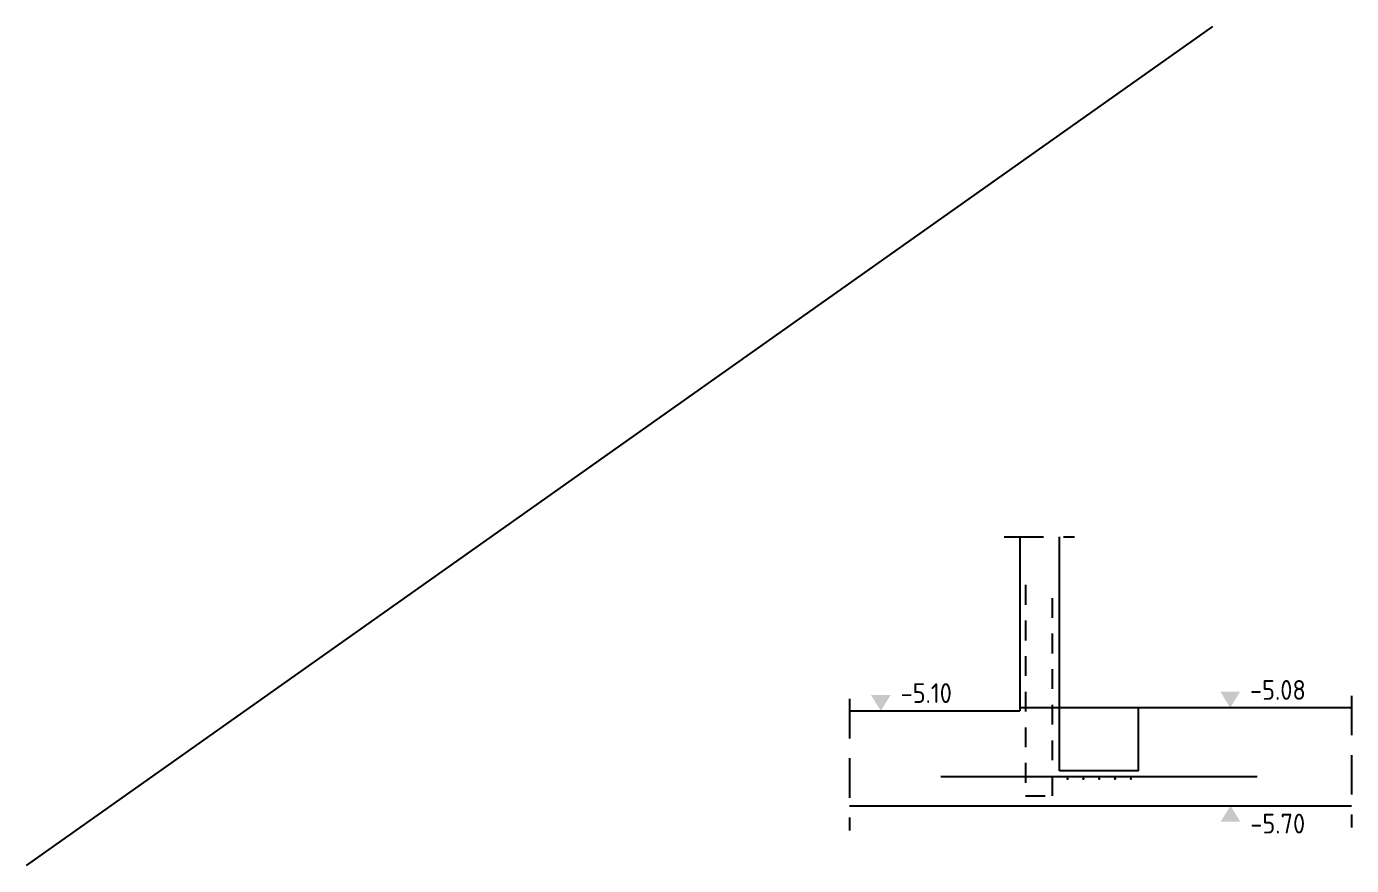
# Model space of a CAD drawing. Extents: x -28 to 85, y -37 to 54.
# Drawn here: x -10 to -1.62, y -7.07 to -1.77 of the extents above; entities that cross this region are included whole.
import ezdxf

# ---------------------------------------------------------------- set-up
doc = ezdxf.new("R2010")
doc.units = 0
doc.header["$LTSCALE"] = 0.5
for name, pattern in [('AUSGEZOGEN', [1000.01, 1000, 0.01]), ('DASHED', [0.75, 0.5, -0.25]), ('HIDDEN', [0.375, 0.25, -0.125])]:
    doc.linetypes.add(name, pattern=pattern)
for name, color, linetype in [('AFU', 7, 'Continuous'), ('BETON', 7, 'Continuous'), ('koten', 7, 'Continuous'), ('OBJEKT', 7, 'Continuous'), ('RAHMEN', 7, 'Continuous'), ('RND', 7, 'Continuous'), ('SFP_Hilfe', 7, 'Continuous')]:
    doc.layers.add(name, color=color, linetype=linetype)
doc.layers.add('NOPLOT', color=7, linetype='Continuous', plot=False)
doc.styles.add('txt', font='isocp.shx')
doc.linetypes.add('AFU_50K', pattern='A,0.15,["/",Standard,S=0.2,R=0,X=-0.01,Y=-0.1],0.07,["/",Standard,S=0.2,R=0,X=-0.01,Y=-0.1],0.15', length=0.37)

# ---------------------------------------------------------------- blocks, each defined once
blk = doc.blocks.new('okrd_o')
at = {"layer": 'koten', "color": 7, "linetype": 'Continuous'}
blk.add_solid([(-0.125, 0.202), (0.125, 0.202), (0, 0)], dxfattribs=at)
at = {"layer": 'koten', "style": 'txt'}
blk.add_attdef('OKRD', (0.25, 0.1), '', height=0.25, dxfattribs=at)
blk = doc.blocks.new('okrd_u')
at = {"layer": 'koten', "color": 7, "linetype": 'Continuous'}
blk.add_solid([(-0.125, -0.202), (0.125, -0.202), (0, 0)], dxfattribs=at)
at = {"layer": 'koten', "style": 'txt'}
blk.add_attdef('OKRD', (0.25, -0.35), '', height=0.25, dxfattribs=at)
blk = doc.blocks.new('DINA0')
at = {"layer": 'NOPLOT', "color": 191, "linetype": 'AUSGEZOGEN'}
blk.add_line((-20, -14.146), (-5, -3.537), dxfattribs=at)

msp = doc.modelspace()

# ---------------------------------------------------------------- linework, layer by layer
at = {"layer": 'AFU', "color": 8, "linetype": 'AFU_50K'}
msp.add_line((-3.47061, -6.07561), (-3.72061, -6.07561), dxfattribs=at)
at = {"layer": 'BETON', "color": 6, "linetype": 'AUSGEZOGEN'}
for p, q in [((-3.72061, -4.99561), (-3.72061, -6.09561)), ((-3.47061, -6.47561), (-3.47061, -4.99561)), ((-4.79827, -6.09561), (-3.72061, -6.09561)), ((-2.97061, -6.47561), (-2.97061, -6.07561)), ((-1.62409, -6.07561), (-2.97061, -6.07561)), ((-2.97061, -6.47561), (-3.47061, -6.47561)), ((-4.79827, -6.69561), (-1.62409, -6.69561))]:
    msp.add_line(p, q, dxfattribs=at)
at = {"layer": 'OBJEKT', "color": 7, "linetype": 'AUSGEZOGEN'}
msp.add_line((-2.97061, -6.07561), (-3.47061, -6.07561), dxfattribs=at)
at = {"layer": 'RND', "color": 1, "linetype": 'HIDDEN'}
msp.add_lwpolyline([(-3.68503, -5.29955), (-3.68503, -6.63185), (-3.51503, -6.63185), (-3.51503, -5.29955)], dxfattribs=at)
at = {"layer": 'RND', "color": 1, "linetype": 'AUSGEZOGEN'}
msp.add_lwpolyline([(-4.22061, -6.51061), (-2.22061, -6.51061)], dxfattribs=at)
at = {"layer": 'RND', "color": 7, "linetype": 'AUSGEZOGEN', "const_width": 0.008}
for points in [[(-3.42285, -6.52444, 1), (-3.41485, -6.52444, 1)], [(-3.32285, -6.52444, 1), (-3.31485, -6.52444, 1)], [(-3.22285, -6.52444, 1), (-3.21485, -6.52444, 1)], [(-3.12285, -6.52444, 1), (-3.11485, -6.52444, 1)], [(-3.02285, -6.52444, 1), (-3.01485, -6.52444, 1)]]:
    msp.add_lwpolyline(points, format="xyb", close=True, dxfattribs=at)
at = {"layer": 'SFP_Hilfe', "color": 102, "linetype": 'DASHED'}
for p, q in [((-3.82061, -4.99561), (-3.37486, -4.99561)), ((-4.79827, -6.02006), (-4.79827, -6.85246)), ((-1.62409, -6.00006), (-1.62409, -6.83246))]:
    msp.add_line(p, q, dxfattribs=at)

# ---------------------------------------------------------------- block references
at = {"layer": 'koten', "color": 7, "linetype": 'AUSGEZOGEN', "xscale": 0.5, "yscale": 0.5, "zscale": 0.5}
for name, p, values in [('okrd_o', (-4.59957, -6.09561), {'OKRD': '-5.10'}), ('okrd_u', (-2.38894, -6.69561), {'OKRD': '-5.70'})]:
    msp.add_blockref(name, p, dxfattribs=at).add_auto_attribs(values)
at = {"layer": 'koten', "color": 7, "linetype": 'DASHED', "xscale": 0.5, "yscale": 0.5, "zscale": 0.5}
msp.add_blockref('okrd_o', (-2.39085, -6.07561), dxfattribs=at).add_auto_attribs({'OKRD': '-5.08'})
at = {"layer": 'RAHMEN', "color": 7, "linetype": 'AUSGEZOGEN', "xscale": 0.5, "yscale": 0.5, "zscale": 0.5}
msp.add_blockref('DINA0', (0, 0), dxfattribs=at)

doc.saveas('drawing.dxf')
